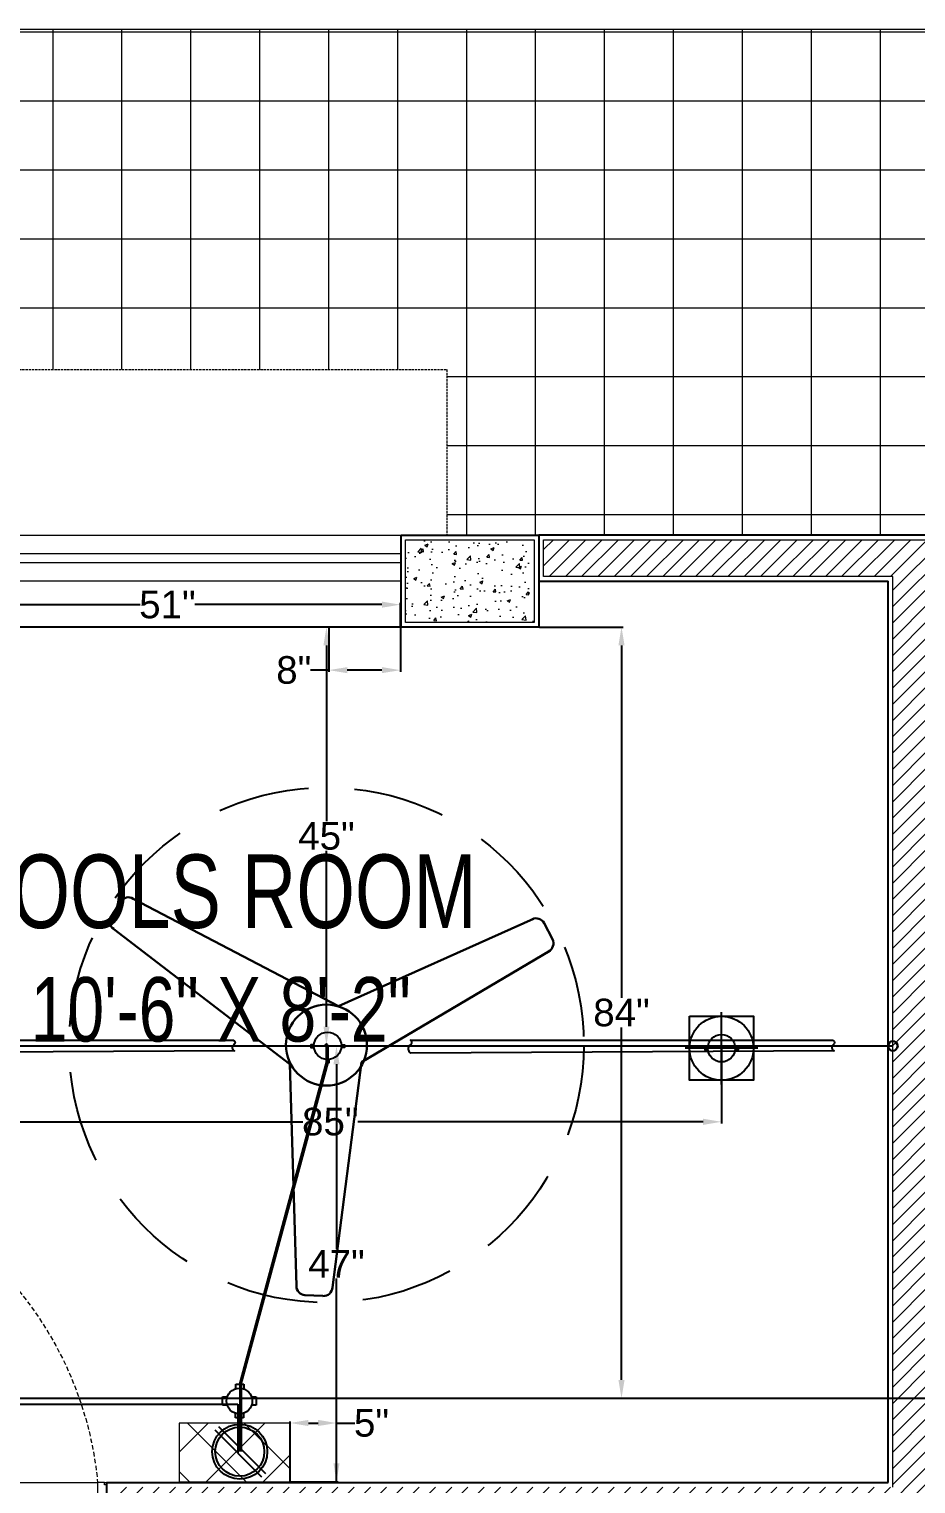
# Model space of a CAD drawing. Header units: inches. Extents: x 112 to 4169, y -2569 to 841.
# Drawn here: x 617.7 to 714.1, y -773.4 to -615.2 of the extents above; entities that cross this region are included whole.
import ezdxf

# ---------------------------------------------------------------- set-up
doc = ezdxf.new("R2010")
doc.units = ezdxf.units.IN
doc.header["$MEASUREMENT"] = 0
doc.linetypes.add('DASH', pattern=[0.35, 0.25, -0.1])
doc.linetypes.add('DASHED', pattern=[0.75, 0.5, -0.25])
doc.layers.get('Defpoints').update_dxf_attribs({"lineweight": 0})
for name, color, linetype in [('Cables', 7, 'Continuous'), ('Lights', 7, 'Continuous'), ('PVC Conduit and Circular Boxes', 7, 'Continuous'), ('Sockets', 7, 'Continuous'), ('wall 05', 253, 'Continuous')]:
    doc.layers.add(name, color=color, linetype=linetype)
for name, color, linetype, lineweight in [('COLUMN', 1, 'Continuous', 25), ('DOOR', 115, 'Continuous', 15), ('E-CF-Ceiling-Fan', 42, 'Continuous', 30), ('Glass', 5, 'Continuous', 9), ('HACTH', 8, 'Continuous', 9), ('Plaster Line', 254, 'Continuous', 15), ('railing', 232, 'Continuous', 15), ('Sunshed', 5, 'Continuous', 15), ('Switchboard', 30, 'Continuous', 13), ('Text', 252, 'Continuous', 15), ('WINDOW', 140, 'Continuous', 9)]:
    doc.layers.add(name, color=color, linetype=linetype, lineweight=lineweight)
doc.styles.get("Standard").update_dxf_attribs({"font": 'arial.ttf'})
doc.styles.add('Swiss721', font='swisscl.ttf')
doc.dimstyles.get("Standard").update_dxf_attribs({"dimtxt": 3, "dimasz": 2, "dimexe": 0.18, "dimexo": 0.0625, "dimgap": 0.09, "dimtad": 0, "dimtih": 1, "dimtoh": 1, "dimdec": 0, "dimzin": 0, "dimdsep": 46, "dimtxsty": 'Standard', "dimcen": 0.09, "dimclrd": 5, "dimadec": 0, "dimazin": 0, "dimtfac": 1, "dimtdec": 0, "dimtofl": 0, "dimtmove": 0, "dimatfit": 3, "dimfxl": 1, "dimtolj": 1, "dimtzin": 0, "dimarcsym": 0})

# ---------------------------------------------------------------- blocks, each defined once
blk = doc.blocks.new('C10X15')
at = {"layer": 'HACTH'}
h = blk.add_hatch(dxfattribs=at)
h.set_pattern_fill('AR-CONC', color=256, scale=0.5, style=0)
h.set_pattern_definition([(50, (0, 0), (3.58630091, -0.31376067), [0.375, -4.125]), (355, (0, 0), (-0.69375667, 3.76096067), [0.3, -3.3]), (100.4514, (0.299, -0.026), (2.89254691, 3.44719771), [0.31870095, -3.50571056]), (46.1842, (0, 1), (5.33620524, -0.82759507), [0.5625, -6.1875]), (96.6356, (0.4447, 0.931), (4.67331353, 4.87058935), [0.47805144, -5.258565]), (351.1842, (0, 1), (4.67330973, 4.870593), [0.45, -4.95]), (21, (0.5, 0.75), (2.98453526, -2.01309445), [0.375, -4.125]), (326, (0.5, 0.75), (1.21657666, 3.62575023), [0.3, -3.3]), (71.4514, (0.7487, 0.5822), (4.20111314, 1.61265248), [0.31870095, -3.50571056]), (37.5, (0, 0), (0.060799277, 1.66446927), [0, -3.26, 0, -3.35, 0, -3.3125]), (7.5, (0, 0), (1.315347687, 1.97205856), [0, -1.91, 0, -3.185, 0, -1.2625]), (327.5, (-1.115, 0), (2.66911218, -0.112774359), [0, -1.25, 0, -3.9, 0, -5.175]), (317.5, (-1.615, 0), (2.915930847, 0.50052491), [0, -1.625, 0, -2.59, 0, -3.675])])
h.paths.add_polyline_path([(88231.5, -6817.5), (88231.5, -6808.5), (88217.5, -6808.5), (88217.5, -6817.5)])
at = {"layer": 'COLUMN'}
blk.add_lwpolyline([(88217, -6808), (88232, -6808), (88232, -6818), (88217, -6818)], close=True, dxfattribs=at)
at = {"layer": 'Plaster Line'}
blk.add_lwpolyline([(88217.5, -6808.5), (88231.5, -6808.5), (88231.5, -6817.5), (88217.5, -6817.5)], close=True, dxfattribs=at)
blk = doc.blocks.new('A$C5AAA0143')
at = {"layer": 'Defpoints'}
for points in [[(-39.75, 5), (-40, 5), (-40, 4.75), (-39.75, 4.75)], [(0, 5), (-0.25, 5), (-0.25, 4.75), (0, 4.75)], [(-39.75, 0.25), (-40, 0.25), (-40, 0), (-39.75, 0)], [(0, 0.25), (-0.25, 0.25), (-0.25, 0), (0, 0)]]:
    blk.add_lwpolyline(points, close=True, dxfattribs=at)
at = {"layer": 'DOOR'}
for points in [[(-1.75, 10), (-2, 10), (-2, 11), (-2.5, 11), (-2.5, 5), (-1, 5), (-1, 11), (-1.5, 11), (-1.5, 10), (-1.75, 10), (-1.5, 10), (-1.5, 11), (-1, 11), (-1, 33.99), (-1.5, 33.99), (-1.5, 34.99), (-2, 34.99), (-2, 33.99), (-2.5, 33.99), (-2.5, 11), (-2.5, 39.99), (-1, 39.99), (-1, 33.99)], [(-39, 5), (-39, 3.5), (-37.5, 3.5), (-37.5, 0.25), (-37.75, 0.25), (-37.75, 0), (-39.75, 0), (-39.75, 0.25), (-40, 0.25), (-40, 4.75), (-39.75, 4.75), (-39.75, 5), (-39, 5)], [(-1, 5), (-1, 3.5), (-2.5, 3.5), (-2.5, 0.25), (-2.25, 0.25), (-2.25, 0), (-0.25, 0), (-0.25, 0.25), (0, 0.25), (0, 4.75), (-0.25, 4.75), (-0.25, 5), (-1, 5)]]:
    blk.add_lwpolyline(points, dxfattribs=at)
at = {"layer": 'DOOR', "linetype": 'DASHED', "lineweight": 0}
blk.add_arc((-0.49, 1.36), 38.68, 92.9729, 174.603, dxfattribs=at)
at = {"layer": 'HACTH', "lineweight": 0, "ltscale": 10}
for p, q in [((-1.5, 5), (-39, 5)), ((-2.25, 0), (-37.75, 0))]:
    blk.add_line(p, q, dxfattribs=at)
blk = doc.blocks.new('CF')
for p, q in [((1.35, 4.29), (-21.39, 16.19)), ((-23.84, 14.22), (-22.76, 15.89)), ((1.35, 4.29), (22.9, 13.97)), ((24.1, 13.48), (25.01, 11.71)), ((-4.07, -2.11), (-23.55, 12.84)), ((3.87, -1.9), (24.71, 10.43)), ((-4.07, -2.11), (-3.33, -26.62)), ((3.87, -1.9), (0.65, -26.82)), ((-0.39, -27.76), (-2.38, -27.66))]:
    blk.add_line(p, q)
for radius in [4.48, 0.0888]:
    blk.add_circle((0, 0), radius)
for centre, radius, start, end in [((-21.93, 15.35), 0.996, 57.1351, 147.1351), ((-23.01, 13.68), 0.996, 147.1351, 237.1351), ((23.21, 13.03), 0.996, 27.1351, 117.1351), ((24.09, 11.25), 1.03, 299.2548, 26.4357), ((-2.33, -26.67), 0.996, 177.1351, 267.1351), ((-0.34, -26.77), 0.996, 267.1351, 357.1351)]:
    blk.add_arc(centre, radius, start, end)
blk = doc.blocks.new('*D397')
at = {"color": 0, "lineweight": -2, "transparency": 16777216}
for p, q in [((658.05, -680.24), (649.83, -680.24)), ((649.95, -725.68), (649.83, -725.68))]:
    blk.add_line(p, q, dxfattribs=at)
at = {"color": 5, "lineweight": -2, "transparency": 16777216}
for p, q in [((650.01, -682.24), (650.01, -701.34)), ((650.01, -723.68), (650.01, -704.57))]:
    blk.add_line(p, q, dxfattribs=at)
at = {"color": 5, "transparency": 16777216}
for points in [[(649.68, -682.24), (650.34, -682.24), (650.01, -680.24)], [(649.68, -723.68), (650.34, -723.68), (650.01, -725.68)]]:
    blk.add_solid(points, dxfattribs=at)
at = {"layer": 'Defpoints', "color": 0, "transparency": 16777216}
for p in [(658.12, -680.24), (650.01, -725.68), (650.01, -725.68)]:
    blk.add_point(p, dxfattribs=at)
at = {"color": 0, "transparency": 16777216, "insert": (650.01, -702.96), "char_height": 3, "attachment_point": 5}
blk.add_mtext('\\A1;45"', dxfattribs=at)
blk = doc.blocks.new('*D398')
at = {"color": 0, "lineweight": -2, "transparency": 16777216}
for p, q in [((650.27, -680.3), (650.27, -685.1)), ((658.05, -680.3), (658.05, -685.1))]:
    blk.add_line(p, q, dxfattribs=at)
at = {"color": 5, "lineweight": -2, "transparency": 16777216}
for p, q in [((650.27, -684.92), (648.27, -684.92)), ((656.05, -684.92), (652.27, -684.92))]:
    blk.add_line(p, q, dxfattribs=at)
at = {"color": 5, "transparency": 16777216}
for points in [[(652.27, -684.59), (652.27, -685.25), (650.27, -684.92)], [(656.05, -684.59), (656.05, -685.25), (658.05, -684.92)]]:
    blk.add_solid(points, dxfattribs=at)
at = {"layer": 'Defpoints', "color": 0, "transparency": 16777216}
for p in [(650.27, -680.24), (658.05, -680.24), (650.27, -684.92)]:
    blk.add_point(p, dxfattribs=at)
at = {"color": 0, "transparency": 16777216, "insert": (646.45, -684.92), "char_height": 3, "attachment_point": 5}
blk.add_mtext('\\A1;8"', dxfattribs=at)
blk = doc.blocks.new('*D399')
at = {"color": 0, "lineweight": -2, "transparency": 16777216}
for p, q in [((658.05, -680.24), (607.69, -680.24)), ((607.81, -726.03), (607.69, -726.03))]:
    blk.add_line(p, q, dxfattribs=at)
at = {"color": 5, "lineweight": -2, "transparency": 16777216}
for p, q in [((607.87, -682.24), (607.87, -701.51)), ((607.87, -724.03), (607.87, -704.75))]:
    blk.add_line(p, q, dxfattribs=at)
at = {"color": 5, "transparency": 16777216}
for points in [[(607.54, -682.24), (608.2, -682.24), (607.87, -680.24)], [(607.54, -724.03), (608.2, -724.03), (607.87, -726.03)]]:
    blk.add_solid(points, dxfattribs=at)
at = {"layer": 'Defpoints', "color": 0, "transparency": 16777216}
for p in [(607.87, -680.24), (658.12, -680.24), (607.87, -726.03)]:
    blk.add_point(p, dxfattribs=at)
at = {"color": 0, "transparency": 16777216, "insert": (607.87, -703.13), "char_height": 3, "attachment_point": 5}
blk.add_mtext('\\A1;46"', dxfattribs=at)
blk = doc.blocks.new('*D400')
at = {"color": 0, "lineweight": -2, "transparency": 16777216}
for p, q in [((607.36, -680.18), (607.36, -677.62)), ((658.05, -680.24), (658.05, -677.62))]:
    blk.add_line(p, q, dxfattribs=at)
at = {"color": 5, "lineweight": -2, "transparency": 16777216}
for p, q in [((609.36, -677.8), (629.73, -677.8)), ((656.05, -677.8), (635.69, -677.8))]:
    blk.add_line(p, q, dxfattribs=at)
at = {"color": 5, "transparency": 16777216}
for points in [[(609.36, -677.47), (609.36, -678.13), (607.36, -677.8)], [(656.05, -677.47), (656.05, -678.13), (658.05, -677.8)]]:
    blk.add_solid(points, dxfattribs=at)
at = {"layer": 'Defpoints', "color": 0, "transparency": 16777216}
for p in [(658.05, -677.8), (607.36, -680.24), (658.05, -680.3)]:
    blk.add_point(p, dxfattribs=at)
at = {"color": 0, "transparency": 16777216, "insert": (632.71, -677.8), "char_height": 3, "attachment_point": 5}
blk.add_mtext('\\A1;51"', dxfattribs=at)
blk = doc.blocks.new('*D401')
at = {"color": 0, "lineweight": -2, "transparency": 16777216}
for p, q in [((607.87, -726.09), (607.87, -734.2)), ((692.98, -726.09), (692.98, -734.2))]:
    blk.add_line(p, q, dxfattribs=at)
at = {"color": 5, "lineweight": -2, "transparency": 16777216}
for p, q in [((609.87, -734.02), (647.44, -734.02)), ((690.98, -734.02), (653.41, -734.02))]:
    blk.add_line(p, q, dxfattribs=at)
at = {"color": 5, "transparency": 16777216}
for points in [[(609.87, -733.69), (609.87, -734.36), (607.87, -734.02)], [(690.98, -733.69), (690.98, -734.36), (692.98, -734.02)]]:
    blk.add_solid(points, dxfattribs=at)
at = {"layer": 'Defpoints', "color": 0, "transparency": 16777216}
for p in [(607.87, -726.03), (692.98, -726.03), (692.98, -734.02)]:
    blk.add_point(p, dxfattribs=at)
at = {"color": 0, "transparency": 16777216, "insert": (650.43, -734.02), "char_height": 3, "attachment_point": 5}
blk.add_mtext('\\A1;85"', dxfattribs=at)
blk = doc.blocks.new('*D402')
at = {"color": 0, "lineweight": -2, "transparency": 16777216}
for p, q in [((673.18, -680.24), (682.28, -680.24)), ((673.18, -764.08), (682.28, -764.08))]:
    blk.add_line(p, q, dxfattribs=at)
at = {"color": 5, "lineweight": -2, "transparency": 16777216}
for p, q in [((682.1, -682.24), (682.1, -720.54)), ((682.1, -762.08), (682.1, -723.78))]:
    blk.add_line(p, q, dxfattribs=at)
at = {"color": 5, "transparency": 16777216}
for points in [[(681.77, -682.24), (682.44, -682.24), (682.1, -680.24)], [(681.77, -762.08), (682.44, -762.08), (682.1, -764.08)]]:
    blk.add_solid(points, dxfattribs=at)
at = {"layer": 'Defpoints', "color": 0, "transparency": 16777216}
for p in [(673.12, -680.24), (673.12, -764.08), (682.1, -764.08)]:
    blk.add_point(p, dxfattribs=at)
at = {"color": 0, "transparency": 16777216, "insert": (682.1, -722.16), "char_height": 3, "attachment_point": 5}
blk.add_mtext('\\A1;84"', dxfattribs=at)
blk = doc.blocks.new('*D403')
at = {"color": 0, "lineweight": -2, "transparency": 16777216}
for p, q in [((650.07, -725.77), (651.28, -725.77)), ((646.11, -773.17), (651.28, -773.17))]:
    blk.add_line(p, q, dxfattribs=at)
at = {"color": 5, "lineweight": -2, "transparency": 16777216}
for p, q in [((651.1, -727.77), (651.1, -747.88)), ((651.1, -771.17), (651.1, -751.06))]:
    blk.add_line(p, q, dxfattribs=at)
at = {"color": 5, "transparency": 16777216}
for points in [[(650.77, -727.77), (651.43, -727.77), (651.1, -725.77)], [(650.77, -771.17), (651.43, -771.17), (651.1, -773.17)]]:
    blk.add_solid(points, dxfattribs=at)
at = {"layer": 'Defpoints', "color": 0, "transparency": 16777216}
for p in [(650.01, -725.77), (646.05, -773.17), (651.1, -773.17)]:
    blk.add_point(p, dxfattribs=at)
at = {"color": 0, "transparency": 16777216, "insert": (651.1, -749.47), "char_height": 3, "attachment_point": 5}
blk.add_mtext('\\A1;47"', dxfattribs=at)
blk = doc.blocks.new('*D404')
at = {"color": 0, "lineweight": -2, "transparency": 16777216}
for p, q in [((646.05, -773.11), (646.05, -766.59)), ((651.1, -773.11), (651.1, -766.59))]:
    blk.add_line(p, q, dxfattribs=at)
at = {"color": 5, "lineweight": -2, "transparency": 16777216}
for p, q in [((648.05, -766.77), (649.1, -766.77)), ((651.1, -766.77), (653.1, -766.77))]:
    blk.add_line(p, q, dxfattribs=at)
at = {"color": 5, "transparency": 16777216}
for points in [[(648.05, -766.43), (648.05, -767.1), (646.05, -766.77)], [(649.1, -766.43), (649.1, -767.1), (651.1, -766.77)]]:
    blk.add_solid(points, dxfattribs=at)
at = {"layer": 'Defpoints', "color": 0, "transparency": 16777216}
for p in [(651.1, -766.77), (646.05, -773.17), (651.1, -773.17)]:
    blk.add_point(p, dxfattribs=at)
at = {"color": 0, "transparency": 16777216, "insert": (654.91, -766.77), "char_height": 3, "attachment_point": 5}
blk.add_mtext('\\A1;5"', dxfattribs=at)

msp = doc.modelspace()

# ---------------------------------------------------------------- hatches: boundary and pattern name
at = {"layer": 'HACTH', "ltscale": 10}
h = msp.add_hatch(dxfattribs=at)
h.set_pattern_fill('ANSI37', color=256, scale=60, angle=45, style=0)
h.set_pattern_definition([(90, (-138384.7415, -172410.518), (-7.5, 1e-15), []), (180, (-138384.7415, -172410.518), (-1e-15, -7.5), [])])
h.paths.add_polyline_path([(894.13, -615.23), (839.12, -615.23), (170.12, -615.23), (170.12, -670.24), (230.12, -670.24), (242.12, -670.24), (349.12, -670.24), (349.12, -634.23), (493.12, -634.23), (493.12, -670.24), (499.12, -670.24), (499.12, -652.24), (569.12, -652.24), (569.12, -670.24), (593.12, -670.24), (593.12, -652.24), (663.12, -652.24), (663.12, -670.24), (673.12, -670.24), (728.12, -670.24), (728.12, -652.24), (798.12, -652.24), (798.12, -670.24), (827.12, -670.24), (839.12, -670.24), (839.12, -682.24), (839.12, -689.24), (857.12, -689.24), (857.12, -759.24), (839.12, -759.24), (839.12, -785.24), (857.12, -785.24), (857.12, -850.24), (875.13, -850.24), (875.13, -950.24), (839.12, -950.24), (839.12, -964.24), (839.12, -1024.24), (894.13, -1024.24)])
h.paths.add_polyline_path([(230.12, -689.23), (230.12, -682.24), (230.12, -675.24), (170.12, -675.24), (170.12, -874.24), (230.12, -874.24), (230.12, -844.23), (212.12, -844.23), (194.11, -844.23), (194.11, -742.23), (230.12, -742.23)], flags=17)
at = {"layer": 'HACTH'}
h = msp.add_hatch(dxfattribs=at)
h.set_pattern_fill('ANSI31', color=256, scale=10, style=0)
h.set_pattern_definition([(45, (-121864.2342, -172383.6424), (-0.8838834765, 0.8838834765), [])])
h.paths.add_polyline_path([(673.62, -670.74), (673.62, -674.74), (711.62, -674.74), (711.62, -773.73), (626.62, -773.73), (626.62, -777.73), (710.62, -777.73), (715.62, -777.73), (715.62, -674.74), (732.62, -674.74), (732.62, -670.74)])
at = {"layer": 'Switchboard'}
h = msp.add_hatch(dxfattribs=at)
h.set_pattern_fill('ANSI37', color=256, scale=35)
h.set_pattern_definition([(45, (258.5888, -1219.5595), (-3.093592, 3.093592), []), (135, (258.5888, -1219.5595), (-3.093592, -3.093592), [])])
h.paths.add_polyline_path([(646.05, -773.17), (646.05, -766.77), (633.98, -766.77), (633.98, -773.17)])

# ---------------------------------------------------------------- linework, layer by layer
for p, q in [((640.14, -763.03), (640.14, -762.54)), ((640.14, -762.54), (641.02, -762.54)), ((641.02, -762.54), (641.02, -763.06)), ((638.71, -764.82), (638.71, -763.94)), ((638.71, -763.94), (639.21, -763.94)), ((639.21, -764.82), (638.71, -764.82)), ((641.87, -763.94), (642.36, -763.94)), ((642.36, -764.82), (641.87, -764.82)), ((642.36, -763.94), (642.36, -764.82)), ((640.1, -766.2), (640.1, -765.71)), ((640.97, -766.2), (640.1, -766.2)), ((640.97, -765.71), (640.97, -766.2))]:
    msp.add_line(p, q)
for points in [[(691.5, -725.89), (691.16, -725.9), (691.16, -726.19), (691.5, -726.19)], [(694.47, -725.89), (694.81, -725.9), (694.81, -726.19), (694.47, -726.19)]]:
    msp.add_lwpolyline(points)
at = {"linetype": 'DASHED', "ltscale": 20}
msp.add_circle((650.01, -725.68), 28, dxfattribs=at)
for centre, radius in [((692.98, -726.03), 1.49), ((640.54, -764.38), 1.4)]:
    msp.add_circle(centre, radius)
at = {"lineweight": 30}
msp.add_circle((711.62, -725.77), 0.527, dxfattribs=at)
at = {"layer": 'Cables', "color": 3}
for p, q in [((585.57, -725.77), (651.84, -725.77)), ((650.01, -727.59), (650.01, -725.77)), ((650.18, -727.59), (650.18, -725.77)), ((651.84, -725.77), (711.62, -725.77)), ((640.58, -762.54), (650.01, -727.59)), ((640.74, -762.54), (650.18, -727.59)), ((640.58, -762.54), (640.58, -769.88)), ((640.74, -762.54), (640.74, -769.88))]:
    msp.add_line(p, q, dxfattribs=at)
at = {"layer": 'Cables', "color": 1}
for p, q in [((487.73, -764.08), (642.36, -764.08)), ((527.59, -764.69), (640.38, -764.73)), ((640.38, -764.73), (640.38, -770.08)), ((642.36, -764.08), (727.57, -764.08))]:
    msp.add_line(p, q, dxfattribs=at)
at = {"layer": 'Glass', "ltscale": 10}
msp.add_lwpolyline([(658.12, -672.24), (658.12, -673.24), (598.12, -673.24), (598.12, -672.24)], close=True, dxfattribs=at)
at = {"layer": 'Lights', "color": 40}
for p, q in [((692.98, -729.97), (692.98, -722.09)), ((696.92, -726.03), (689.04, -726.03))]:
    msp.add_line(p, q, dxfattribs=at)
at = {"layer": 'Lights'}
msp.add_lwpolyline([(689.51, -722.55), (696.46, -722.55), (696.46, -729.5), (689.51, -729.5)], close=True, dxfattribs=at)
msp.add_circle((692.98, -726.03), 3.48, dxfattribs=at)
at = {"layer": 'Plaster Line'}
msp.add_lwpolyline([(711.62, -773.73), (711.62, -674.74), (673.62, -674.74), (673.62, -670.74), (732.62, -670.74), (732.62, -674.74), (715.62, -674.74), (715.62, -777.73), (710.62, -777.73)], dxfattribs=at)
at = {"layer": 'PVC Conduit and Circular Boxes'}
for points in [[(639.92, -725.15, -0.56347), (639.92, -725.65, 0.571886), (639.99, -726.32), (593.92, -726.55, -0.456322), (593.92, -725.65, 0.605884), (593.92, -725.13)], [(705.14, -725.15, -0.56347), (705.14, -725.65, 0.571886), (705.22, -726.32), (659.14, -726.55, -0.456322), (659.14, -725.65, 0.605884), (659.14, -725.13)]]:
    msp.add_lwpolyline(points, format="xyb", close=True, dxfattribs=at)
for points in [[(648.65, -725.63), (648.31, -725.64), (648.32, -725.93), (648.66, -725.93)], [(651.63, -725.63), (651.97, -725.64), (651.96, -725.93), (651.62, -725.93)], [(649.99, -727.25), (649.99, -727.59), (650.29, -727.59), (650.29, -727.25)]]:
    msp.add_lwpolyline(points, dxfattribs=at)
msp.add_circle((650.14, -725.77), 1.49, dxfattribs=at)
at = {"layer": 'railing', "ltscale": 20}
msp.add_lwpolyline([(370.12, -615.23), (170.12, -615.23), (170.12, -670.24), (170.12, -615.23), (839.12, -615.23), (894.13, -615.23), (894.13, -1024.24), (838.62, -1024.24)], dxfattribs=at)
at = {"layer": 'Sockets', "color": 3}
for p, q in [((637.86, -767.51), (642.96, -772.61)), ((638.27, -767.14), (643.37, -772.24))]:
    msp.add_line(p, q, dxfattribs=at)
for radius in [2.99, 2.67]:
    msp.add_circle((640.58, -769.88), radius, dxfattribs=at)
at = {"layer": 'Sunshed', "linetype": 'DASH'}
msp.add_lwpolyline([(593.12, -670.24), (593.12, -652.24), (663.12, -652.24), (663.12, -670.24)], dxfattribs=at)
at = {"layer": 'Switchboard'}
msp.add_lwpolyline([(646.05, -766.77), (633.98, -766.77), (633.98, -773.17), (646.05, -773.17)], close=True, dxfattribs=at)
at = {"layer": 'wall 05'}
for points in [[(716.12, -675.24), (733.12, -675.24), (733.12, -670.24), (673.12, -670.24), (673.12, -675.24), (711.12, -675.24)], [(711.12, -773.23), (711.12, -675.24)], [(711.12, -778.23), (626.12, -778.23), (626.12, -773.23), (711.12, -773.23)]]:
    msp.add_lwpolyline(points, dxfattribs=at)
at = {"layer": 'WINDOW', "ltscale": 10}
msp.add_lwpolyline([(658.12, -670.24), (658.12, -675.24), (598.12, -675.24), (598.12, -670.24)], close=True, dxfattribs=at)

# ---------------------------------------------------------------- block references
at = {"layer": 'E-CF-Ceiling-Fan', "lineweight": 0, "xscale": 0.9826591356573481, "yscale": 0.9826591356573481, "zscale": 0.9826591356486393}
msp.add_blockref('CF', (650.01, -725.68), dxfattribs=at)
at = {"layer": 'HACTH'}
msp.add_blockref('C10X15', (-87558.88, 6137.76), dxfattribs=at)
at = {"layer": 'HACTH', "xscale": -1}
msp.add_blockref('A$C5AAA0143', (586.12, -778.23), dxfattribs=at)

# ---------------------------------------------------------------- texts
at = {"layer": 'Text', "insert": (638.52, -704.96), "char_height": 8, "width": 62.6303, "attachment_point": 2, "style": 'Swiss721'}
msp.add_mtext('TOOLS ROOM {\\H0.875x;10\'-6" X 8\'-2"}', dxfattribs=at)

# ---------------------------------------------------------------- dimensions: what is measured, and where the dimension line sits
for base, p1, p2, picture, middle in [((658.05, -677.8), (607.36, -680.24), (658.05, -680.3), '*D400', (632.71, -677.8)), ((650.27, -684.92), (658.05, -680.24), (650.27, -680.24), '*D398', (646.45, -684.92)), ((692.98, -734.02), (607.87, -726.03), (692.98, -726.03), '*D401', (650.43, -734.02)), ((651.1, -766.77), (646.05, -773.17), (651.1, -773.17), '*D404', (654.91, -766.77))]:
    dim = msp.add_linear_dim(base=base, p1=p1, p2=p2, dimstyle='Standard', override={"dimpost": '"'})
    dim.commit()
    dim.dimension.update_dxf_attribs({"geometry": picture, "text_midpoint": middle})
for base, p1, p2, picture, middle in [((607.87, -680.24), (607.87, -726.03), (658.12, -680.24), '*D399', (607.87, -703.13)), ((650.01, -725.68), (658.12, -680.24), (650.01, -725.68), '*D397', (650.01, -702.96)), ((682.1, -764.08), (673.12, -680.24), (673.12, -764.08), '*D402', (682.1, -722.16)), ((651.1, -773.17), (650.01, -725.77), (646.05, -773.17), '*D403', (651.1, -749.47))]:
    dim = msp.add_linear_dim(base=base, p1=p1, p2=p2, angle=90, dimstyle='Standard', override={"dimpost": '"'})
    dim.commit()
    dim.dimension.update_dxf_attribs({"geometry": picture, "text_midpoint": middle})

doc.saveas('drawing.dxf')
